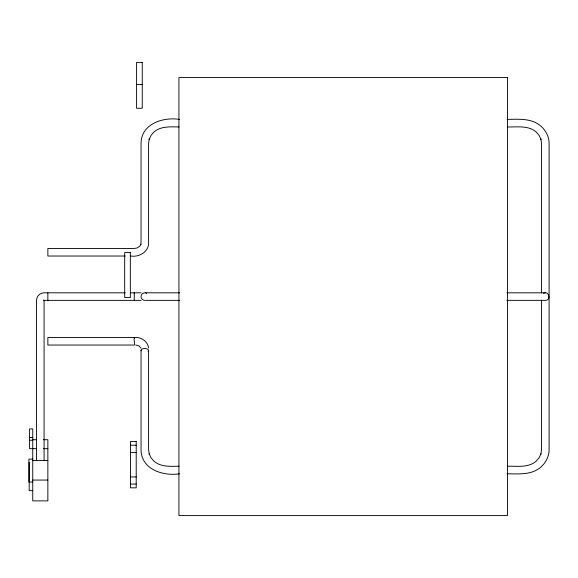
<?xml version="1.0" encoding="UTF-8"?>
<svg xmlns="http://www.w3.org/2000/svg" width="578" height="578" viewBox="0 0 578 578"><rect width="100%" height="100%" fill="white"/><g stroke="black" fill="none" stroke-linecap="round" stroke-linejoin="round"><path stroke-width="0.87" d="M134.161 337.993L134.175 337.487L47.858 337.487L47.858 345.044L134.385 345.044C135.259 342.747 132.376 337.241 135.758 337.4C141.762 337.357 147.925 341.757 148.582 347.963M134.219 293.321L134.284 292.815L134.248 300.242M543.436 293.321C548.84 290.199 551.564 300.372 545.321 300.365L506.827 300.365M136.596 84.46L142.26 84.46M179.505 119.393C163.299 116.835 141.473 123.634 141.039 143.019L141.039 243.02L140.801 244.639L140.931 244.176L139.739 246.264L137.058 247.991L134.175 248.475L47.858 248.475L47.858 256.025L125.375 256.025M507.029 119.393C518.596 119.285 531.796 117.934 541.138 126.307C545.813 130.635 548.999 136.56 549.1 143.019L549.1 450.161C548.992 456.736 545.697 462.783 540.871 467.103C531.529 475.268 518.488 473.866 507.029 473.794M179.036 126.943C170.517 126.864 160.865 125.982 153.936 132.008L151.111 135.281L149.16 139.356L149.29 138.893L148.597 143.452L148.597 243.23C148.539 252.116 138.843 257.376 130.787 256.025M507.498 126.943C517.1 127.203 528.249 125.151 536.203 132.008L539.036 135.281L540.979 139.356L540.856 138.893L541.55 143.452L541.55 292.988M125.282 292.815L43.834 292.815C39.969 292.865 36.58 296.254 36.53 300.119L36.53 460.507M130.679 292.815L141.09 292.815M145.605 292.815L179.707 292.815M506.827 292.815L545.321 292.815M44.333 300.365L141.09 300.365M145.605 300.365L179.707 300.365M29.579 437.474L32.751 437.438M29.579 437.524L32.751 437.524M32.751 439.706L36.306 439.706M43.415 439.706L47.858 439.706L47.858 500.873L32.751 500.873L32.751 428.912L29.579 428.912L29.579 448.658L36.306 448.658M29.579 440.241L32.751 440.241M130.549 445.212L136.213 445.212M43.415 448.658L47.858 448.658M130.549 452.415L136.213 452.415M32.751 459.113L28.9 459.113L28.9 482.023L32.751 482.023M32.751 460.507L47.858 460.507M179.036 466.236C170.517 466.323 160.865 467.205 153.936 461.172L151.111 457.899L149.16 453.824L149.29 454.286L148.597 449.735L148.597 350.492M507.498 466.236C517.1 465.976 528.249 468.028 536.203 461.172L539.036 457.899L540.979 453.824L540.856 454.286L541.55 449.735L541.55 300.192M179.505 473.794C163.299 476.344 141.473 469.546 141.039 450.161L141.039 350.282M130.549 476.944L136.213 476.944M32.751 480.065L47.858 480.065M130.549 484.061L136.213 484.061M32.751 490.657L29.189 490.657L29.189 462.306M135.678 344.972L139.161 345.976L140.967 348.187M47.858 292.815L47.858 300.365M44.08 300.618L44.08 460.507M141.169 350.774A3.779 1.886 2.1 0 1 145.309 348.534A3.779 1.886 2.1 0 1 148.091 351.424M144.818 300.365A3.779 3.771 0 0 1 141.169 295.618A3.779 3.771 0 0 1 146.704 293.321M43.668 300.127L44.116 300.372L43.668 300.127M142.26 62.402L136.596 62.402L136.596 108.238L142.26 108.238L142.26 62.402M507.441 77.582L178.927 77.582L178.927 515.598L507.441 515.598L507.441 77.582M130.339 252.572L124.675 252.572L124.675 297.569L130.339 297.569L130.339 252.572M136.213 441.411L130.549 441.411L130.549 487.839L136.213 487.839L136.213 441.411"/></g></svg>
